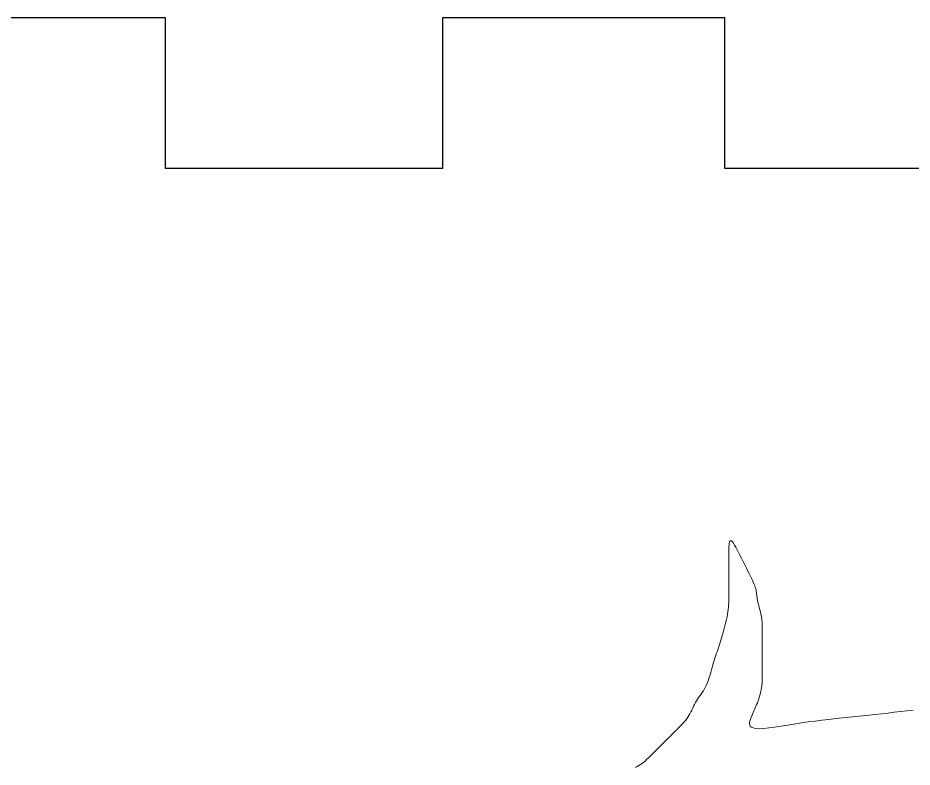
# Model space of a CAD drawing. Header units: millimetres. Extents: x 0 to 1137, y 0 to 1211.
# Drawn here: x 481.18 to 516.79, y 457.68 to 487.54 of the extents above; entities that cross this region are included whole.
import ezdxf

# ---------------------------------------------------------------- set-up
doc = ezdxf.new("R2010")
doc.units = ezdxf.units.MM
doc.layers.add('decoupe', color=7, linetype='Continuous')
doc.layers.add('gravure_rouge', color=1, linetype='Continuous')

msp = doc.modelspace()

# ---------------------------------------------------------------- linework, layer by layer
at = {"layer": 'decoupe'}
msp.add_lwpolyline([(553.91, 487.539), (542.667, 487.539), (542.667, 481.539), (531.624, 481.539), (531.624, 487.539), (520.381, 487.539), (520.381, 481.539), (509.339, 481.539), (509.339, 487.539), (498.096, 487.539), (498.096, 481.539), (487.053, 481.539), (487.053, 487.539), (475.81, 487.539), (475.81, 481.539), (464.767, 481.539), (464.767, 487.539), (453.524, 487.539), (453.524, 481.539), (442.481, 481.539)], dxfattribs=at)
at = {"layer": 'gravure_rouge', "lineweight": 0}
msp.add_lwpolyline([(516.834, 459.951), (516.585, 459.924), (516.336, 459.896), (516.086, 459.868), (515.835, 459.84), (515.583, 459.813), (515.33, 459.785), (515.074, 459.757), (514.815, 459.73), (514.554, 459.702), (514.289, 459.674), (514.021, 459.646), (513.751, 459.617), (513.479, 459.587), (513.204, 459.554), (512.929, 459.52), (512.652, 459.483), (512.375, 459.443), (512.099, 459.401), (511.828, 459.357), (511.566, 459.315), (511.318, 459.277), (511.09, 459.247), (510.885, 459.225), (510.709, 459.216), (510.566, 459.222), (510.46, 459.244), (510.387, 459.281), (510.342, 459.33), (510.321, 459.388), (510.32, 459.453), (510.332, 459.523), (510.355, 459.595), (510.381, 459.665), (510.409, 459.733), (510.437, 459.798), (510.465, 459.861), (510.492, 459.924), (510.52, 459.986), (510.548, 460.049), (510.575, 460.114), (510.603, 460.182), (510.631, 460.253), (510.658, 460.326), (510.684, 460.401), (510.709, 460.477), (510.732, 460.553), (510.754, 460.629), (510.772, 460.702), (510.788, 460.773), (510.8, 460.84), (510.809, 460.905), (510.816, 460.967), (510.82, 461.027), (510.823, 461.085), (510.824, 461.141), (510.824, 461.197), (510.825, 461.253), (510.825, 461.308), (510.825, 461.364), (510.825, 461.421), (510.825, 461.479), (510.825, 461.539), (510.825, 461.601), (510.825, 461.665), (510.825, 461.733), (510.825, 461.804), (510.825, 461.877), (510.825, 461.952), (510.825, 462.028), (510.825, 462.104), (510.825, 462.179), (510.825, 462.253), (510.825, 462.324), (510.825, 462.391), (510.825, 462.456), (510.825, 462.518), (510.825, 462.578), (510.825, 462.636), (510.825, 462.692), (510.825, 462.748), (510.825, 462.804), (510.825, 462.859), (510.825, 462.914), (510.825, 462.97), (510.825, 463.025), (510.825, 463.081), (510.825, 463.136), (510.825, 463.191), (510.825, 463.247), (510.824, 463.302), (510.824, 463.358), (510.823, 463.415), (510.82, 463.473), (510.816, 463.533), (510.809, 463.595), (510.8, 463.659), (510.788, 463.727), (510.772, 463.798), (510.754, 463.871), (510.734, 463.946), (510.714, 464.022), (510.693, 464.098), (510.673, 464.173), (510.655, 464.247), (510.64, 464.318), (510.628, 464.385), (510.618, 464.45), (510.61, 464.512), (510.603, 464.571), (510.596, 464.63), (510.588, 464.686), (510.578, 464.742), (510.566, 464.798), (510.55, 464.853), (510.531, 464.91), (510.509, 464.968), (510.483, 465.028), (510.454, 465.093), (510.421, 465.161), (510.384, 465.235), (510.345, 465.315), (510.301, 465.401), (510.255, 465.493), (510.206, 465.591), (510.155, 465.693), (510.103, 465.799), (510.049, 465.907), (509.994, 466.016), (509.938, 466.127), (509.883, 466.237), (509.829, 466.344), (509.776, 466.444), (509.726, 466.533), (509.679, 466.609), (509.637, 466.667), (509.6, 466.704), (509.569, 466.718), (509.545, 466.705), (509.526, 466.668), (509.513, 466.611), (509.504, 466.538), (509.499, 466.453), (509.496, 466.359), (509.495, 466.262), (509.495, 466.164), (509.495, 466.069), (509.495, 465.976), (509.495, 465.885), (509.495, 465.795), (509.495, 465.704), (509.495, 465.613), (509.495, 465.521), (509.495, 465.425), (509.495, 465.327), (509.495, 465.226), (509.495, 465.123), (509.495, 465.019), (509.495, 464.915), (509.495, 464.813), (509.495, 464.712), (509.495, 464.613), (509.495, 464.518), (509.495, 464.425), (509.493, 464.334), (509.491, 464.244), (509.486, 464.154), (509.48, 464.063), (509.471, 463.97), (509.458, 463.875), (509.443, 463.776), (509.424, 463.675), (509.403, 463.572), (509.38, 463.468), (509.355, 463.365), (509.329, 463.262), (509.301, 463.161), (509.274, 463.062), (509.246, 462.967), (509.218, 462.875), (509.191, 462.785), (509.163, 462.698), (509.135, 462.612), (509.108, 462.527), (509.08, 462.444), (509.052, 462.361), (509.024, 462.277), (508.997, 462.194), (508.969, 462.109), (508.941, 462.024), (508.914, 461.936), (508.886, 461.847), (508.858, 461.754), (508.831, 461.659), (508.803, 461.561), (508.775, 461.46), (508.746, 461.358), (508.715, 461.257), (508.683, 461.158), (508.649, 461.062), (508.612, 460.97), (508.572, 460.884), (508.529, 460.804), (508.483, 460.73), (508.436, 460.66), (508.387, 460.593), (508.339, 460.528), (508.292, 460.463), (508.246, 460.397), (508.203, 460.33), (508.163, 460.259), (508.126, 460.185), (508.09, 460.11), (508.055, 460.034), (508.02, 459.958), (507.985, 459.883), (507.947, 459.81), (507.907, 459.739), (507.864, 459.671), (507.818, 459.607), (507.769, 459.545), (507.718, 459.485), (507.666, 459.427), (507.611, 459.37), (507.557, 459.314), (507.501, 459.259), (507.446, 459.203), (507.39, 459.148), (507.333, 459.091), (507.275, 459.033), (507.215, 458.973), (507.153, 458.911), (507.089, 458.846), (507.021, 458.779), (506.95, 458.708), (506.877, 458.635), (506.802, 458.559), (506.726, 458.483), (506.65, 458.407), (506.575, 458.332), (506.501, 458.259), (506.43, 458.188), (506.363, 458.121), (506.298, 458.056), (506.234, 457.996), (506.172, 457.939), (506.11, 457.885), (506.046, 457.835), (505.981, 457.788), (505.914, 457.745), (505.843, 457.705), (505.769, 457.668)], dxfattribs=at)

doc.saveas('drawing.dxf')
